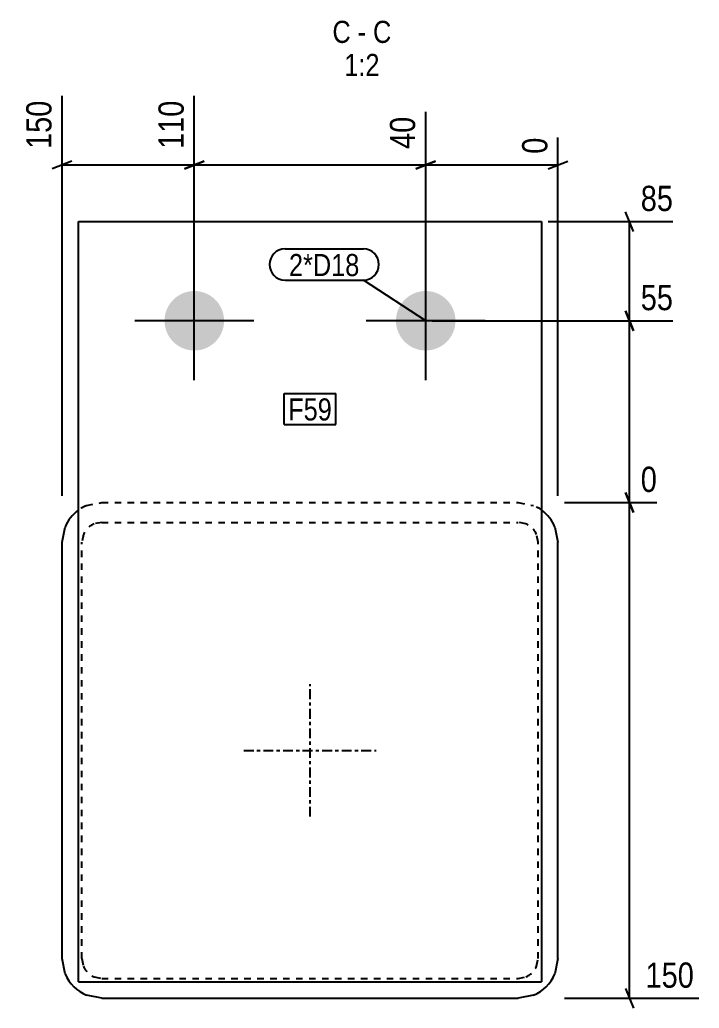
# Model space of a CAD drawing. Header units: millimetres. Extents: x 7 to 42212, y 5 to 1648.
# Drawn here: x 31876.4 to 32081.9, y 4.8 to 303.9 of the extents above; entities that cross this region are included whole.
import ezdxf

# ---------------------------------------------------------------- set-up
doc = ezdxf.new("R2010")
doc.units = ezdxf.units.MM
doc.linetypes.add('DXK_LINE_DOT2', pattern=[3.9198, 1.9599, -1.9599])
doc.linetypes.add('DXK_LINE_DOT3', pattern=[5.9187, 2.979, -0.9799, 0.9799, -0.9799])
for name, color, linetype in [('MÅLSÆTNING', 7, 'Continuous'), ('STÅL', 7, 'Continuous'), ('TEKST', 7, 'Continuous')]:
    doc.layers.add(name, color=color, linetype=linetype)
doc.styles.add('Arial Narrow', font='ARIALN.TTF', dxfattribs={"height": 0.2})

msp = doc.modelspace()

# ---------------------------------------------------------------- hatches: boundary and pattern name
at = {"layer": 'STÅL', "linetype": 'Continuous'}
for points in [[(31920.19, 212.8, -1), (31938.19, 212.8, -1)], [(31990.19, 212.8, -1), (32008.19, 212.8, -1)]]:
    msp.add_hatch(color=96, dxfattribs=at).paths.add_polyline_path(points)

# ---------------------------------------------------------------- linework, layer by layer
at = {"layer": 'MÅLSÆTNING', "color": 7, "linetype": 'Continuous'}
for p, q in [((31889.19, 159.8), (31889.19, 280.87)), ((31929.19, 214.8), (31929.19, 280.87)), ((31929.19, 214.8), (31929.19, 280.87)), ((31999.19, 214.8), (31999.19, 275.99)), ((31999.19, 214.8), (31999.19, 275.99)), ((32039.19, 159.8), (32039.19, 268.21)), ((31892.19, 261.13), (31886.19, 258.73)), ((31932.19, 261.13), (31926.19, 258.73)), ((31926.19, 258.73), (31932.19, 261.13)), ((31996.19, 258.73), (32002.19, 261.13)), ((32002.19, 261.13), (31996.19, 258.73)), ((32036.19, 258.73), (32042.19, 261.13)), ((31889.19, 259.93), (31929.19, 259.93)), ((31929.19, 259.93), (31999.19, 259.93)), ((31999.19, 259.93), (32039.19, 259.93)), ((32062.04, 239.8), (32059.64, 245.8)), ((32036.19, 242.8), (32073.99, 242.8)), ((32060.84, 212.8), (32060.84, 242.8)), ((32059.64, 215.8), (32062.04, 209.8)), ((32062.04, 209.8), (32059.64, 215.8)), ((32001.19, 212.8), (32073.99, 212.8)), ((32001.19, 212.8), (32073.99, 212.8)), ((32060.84, 157.8), (32060.84, 212.8)), ((32059.64, 160.8), (32062.04, 154.8)), ((32062.04, 154.8), (32059.64, 160.8)), ((32041.19, 157.8), (32069.12, 157.8)), ((32041.19, 157.8), (32069.12, 157.8)), ((32060.84, 7.8), (32060.84, 157.8)), ((32059.64, 10.8), (32062.04, 4.8)), ((32041.19, 7.8), (32081.78, 7.8))]:
    msp.add_line(p, q, dxfattribs=at)
at = {"layer": 'STÅL', "color": 2, "linetype": 'Continuous'}
for p, q in [((31894.19, 12.8), (31894.19, 242.8)), ((31894.19, 242.8), (32034.19, 242.8)), ((32034.19, 242.8), (32034.19, 12.8)), ((31889.19, 145.8), (31890.11, 150.39)), ((32038.28, 150.39), (32039.19, 145.8)), ((31889.19, 19.8), (31889.19, 145.8)), ((32039.19, 19.8), (32039.19, 145.8)), ((31890.11, 15.21), (31889.19, 19.8)), ((32039.19, 19.8), (32038.28, 15.21)), ((31894.19, 12.8), (32034.19, 12.8)), ((31901.19, 7.8), (31896.6, 8.71)), ((31901.19, 7.8), (32027.19, 7.8)), ((32031.79, 8.71), (32027.19, 7.8))]:
    msp.add_line(p, q, dxfattribs=at)
at = {"layer": 'STÅL', "color": 96, "linetype": 'Continuous'}
for p, q in [((31929.19, 194.8), (31929.19, 230.8)), ((31999.19, 194.8), (31999.19, 230.8)), ((31947.19, 212.8), (31911.19, 212.8)), ((32017.19, 212.8), (31981.19, 212.8))]:
    msp.add_line(p, q, dxfattribs=at)
at = {"layer": 'STÅL', "color": 7, "linetype": 'DXK_LINE_DOT2'}
for p, q in [((31896.6, 156.89), (31901.19, 157.8)), ((31901.19, 157.8), (32027.19, 157.8)), ((32027.19, 157.8), (32031.79, 156.89)), ((31901.19, 151.8), (31898.9, 151.34)), ((31901.19, 151.8), (32027.19, 151.8)), ((32029.49, 151.34), (32027.19, 151.8)), ((31895.65, 148.1), (31895.19, 145.8)), ((32033.19, 145.8), (32032.74, 148.1)), ((31895.19, 19.8), (31895.19, 145.8)), ((32033.19, 19.8), (32033.19, 145.8)), ((31895.19, 19.8), (31895.65, 17.5)), ((32032.74, 17.5), (32033.19, 19.8)), ((31898.9, 14.26), (31901.19, 13.8)), ((31901.19, 13.8), (32027.19, 13.8)), ((32027.19, 13.8), (32029.49, 14.26))]:
    msp.add_line(p, q, dxfattribs=at)
at = {"layer": 'STÅL', "color": 7, "linetype": 'DXK_LINE_DOT3'}
for p, q in [((31964.19, 62.8), (31964.19, 102.8)), ((31944.19, 82.8), (31984.19, 82.8))]:
    msp.add_line(p, q, dxfattribs=at)
at = {"layer": 'STÅL', "color": 7, "linetype": 'DXK_LINE_DOT2'}
for centre, radius, start, end in [((31901.19, 145.8), 12, 112.5, 126.4486), ((32027.19, 145.8), 12, 53.5514, 67.5), ((31901.19, 145.8), 6, 112.5, 157.5), ((32027.19, 145.8), 6, 22.5, 67.5), ((31901.19, 19.8), 6, 202.5, 247.5), ((32027.19, 19.8), 6, 292.5, 337.5)]:
    msp.add_arc(centre, radius, start, end, dxfattribs=at)
at = {"layer": 'STÅL', "color": 2, "linetype": 'Continuous'}
for centre, start, end in [((31901.19, 145.8), 126.4486, 157.5), ((32027.19, 145.8), 22.5, 53.5514), ((31901.19, 19.8), 202.5, 247.5), ((32027.19, 19.8), 292.5, 337.5)]:
    msp.add_arc(centre, 12, start, end, dxfattribs=at)

# ---------------------------------------------------------------- wipeouts: each hides what was drawn before it
at = {"color": 0, "linetype": 'Continuous'}
for points, layer in [([(31887.59, 281.01), (31876.39, 281.01), (31876.39, 263.19), (31887.59, 263.19)], 'MÅLSÆTNING'), ([(31927.59, 281.01), (31916.39, 281.01), (31916.39, 263.19), (31927.59, 263.19)], 'MÅLSÆTNING'), ([(31997.59, 276.14), (31986.39, 276.14), (31986.39, 263.19), (31997.59, 263.19)], 'MÅLSÆTNING'), ([(32081.92, 9.4), (32081.92, 20.6), (32064.1, 20.6), (32064.1, 9.4)], 'MÅLSÆTNING'), ([(31976.51, 296.87), (31976.51, 303.87), (31970.98, 303.87), (31970.98, 296.87)], 'TEKST'), ([(31981.16, 296.87), (31981.16, 303.87), (31978.61, 303.87), (31978.61, 296.87)], 'TEKST'), ([(31988.8, 296.87), (31988.8, 303.87), (31983.26, 303.87), (31983.26, 296.87)], 'TEKST'), ([(31985.22, 286.87), (31985.22, 293.87), (31974.56, 293.87), (31974.56, 286.87)], 'TEKST')]:
    msp.add_wipeout(points, dxfattribs=at).dxf.layer = layer
at = {"color": 0}
for points in [[(31979.14, 226.32), (31979.14, 233.32), (31957.83, 233.32), (31957.83, 226.32)], [(31970.8, 182.63), (31970.8, 189.63), (31957.59, 189.63), (31957.59, 182.63)]]:
    msp.add_wipeout(points, dxfattribs=at).dxf.layer = 'TEKST'

# ---------------------------------------------------------------- next in the draw order: texts
at = {"layer": 'MÅLSÆTNING', "color": 3, "linetype": 'Continuous', "style": 'Arial Narrow'}
for s, p in [('150', (31885.99, 264.79)), ('110', (31925.99, 264.79)), ('40', (31995.99, 264.79))]:
    msp.add_text(s, height=7.635, rotation=90.0002, dxfattribs=at).set_placement(p)
msp.add_text('150', height=7.635, dxfattribs=at).set_placement((32065.7, 11))
at = {"layer": 'TEKST', "color": 3, "linetype": 'Continuous', "style": 'Arial Narrow'}
for s, height, p in [('C', 6.68, (31970.98, 296.87)), ('C', 6.68, (31983.26, 296.87)), ('-', 6.68, (31978.61, 296.87)), ('1:2', 6.681, (31974.56, 286.87))]:
    msp.add_text(s, height=height, dxfattribs=at).set_placement(p)

# ---------------------------------------------------------------- next in the draw order: wipeouts: each hides what was drawn before it
at = {"color": 0, "linetype": 'Continuous'}
for points in [[(32037.59, 269.81), (32026.39, 269.81), (32026.39, 261.73), (32037.59, 261.73)], [(32075.59, 244.4), (32075.59, 255.6), (32062.64, 255.6), (32062.64, 244.4)], [(32075.59, 214.4), (32075.59, 225.6), (32062.64, 225.6), (32062.64, 214.4)], [(32070.72, 159.4), (32070.72, 170.6), (32062.64, 170.6), (32062.64, 159.4)]]:
    msp.add_wipeout(points, dxfattribs=at).dxf.layer = 'MÅLSÆTNING'
at = {"color": 0}
for points in [[(31979.14, 226.32), (31979.14, 233.32), (31957.83, 233.32), (31957.83, 226.32)], [(31970.8, 182.63), (31970.8, 189.63), (31957.59, 189.63), (31957.59, 182.63)]]:
    msp.add_wipeout(points, dxfattribs=at).dxf.layer = 'TEKST'

# ---------------------------------------------------------------- next in the draw order: linework, layer by layer
at = {"layer": 'TEKST', "color": 7, "linetype": 'Continuous'}
for p, q in [((31956.63, 234.52), (31980.34, 234.52)), ((31956.63, 225.12), (31980.34, 225.12)), ((31999.19, 212.8), (31980.34, 225.12)), ((31956.39, 190.83), (31972, 190.83)), ((31956.39, 181.43), (31956.39, 190.83)), ((31972, 181.43), (31972, 190.83)), ((31956.39, 181.43), (31972, 181.43))]:
    msp.add_line(p, q, dxfattribs=at)
for centre, start, end in [((31956.63, 229.82), 90, 270), ((31980.34, 229.82), 270, 90)]:
    msp.add_arc(centre, 4.7, start, end, dxfattribs=at)

# ---------------------------------------------------------------- next in the draw order: texts
at = {"layer": 'MÅLSÆTNING', "color": 3, "linetype": 'Continuous', "style": 'Arial Narrow'}
msp.add_text('0', height=7.64, rotation=90.0002, dxfattribs=at).set_placement((32035.99, 263.33))
for s, height, p in [('85', 7.635, (32064.24, 246)), ('55', 7.635, (32064.24, 216)), ('0', 7.64, (32064.24, 161))]:
    msp.add_text(s, height=height, dxfattribs=at).set_placement(p)
at = {"layer": 'TEKST', "color": 3, "style": 'Arial Narrow'}
for s, p in [('2*D18', (31957.83, 226.32)), ('F59', (31957.59, 182.63))]:
    msp.add_text(s, height=6.681, dxfattribs=at).set_placement(p)

doc.saveas('drawing.dxf')
